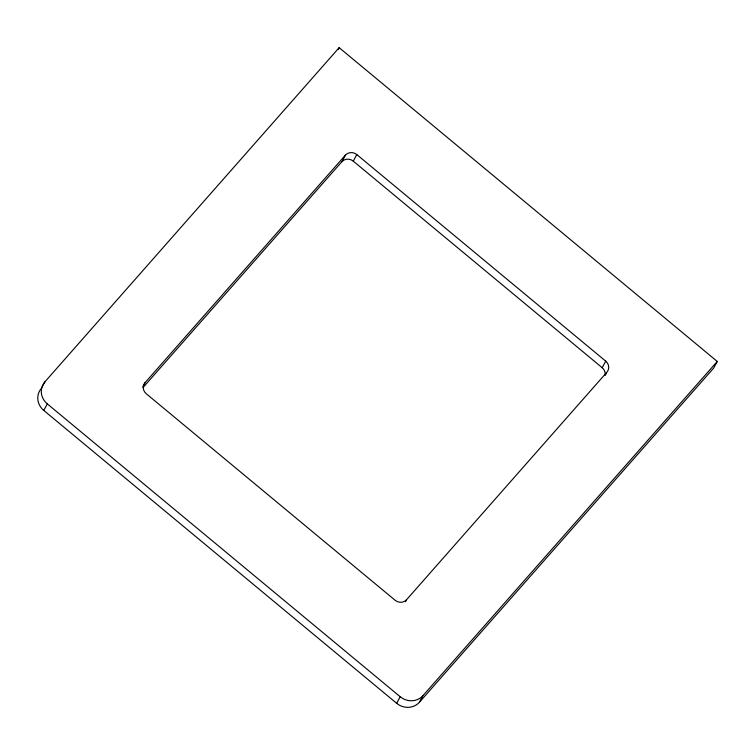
<?xml version="1.0" encoding="UTF-8"?>
<svg xmlns="http://www.w3.org/2000/svg" width="755" height="755" viewBox="0 0 755 755"><rect width="100%" height="100%" fill="white"/><g stroke="black" fill="none" stroke-linecap="round" stroke-linejoin="round"><path stroke-width="1.13" d="M44.856 381.898L41.327 388.466A16.431 15.308 28.3 0 0 43.781 410.446L396.668 703.311A16.431 15.308 28.3 0 0 419.421 702.244L713.711 368.015L717.25 361.447L339.155 47.669L44.856 381.898A16.431 15.308 28.3 0 0 47.31 403.878L43.781 410.446M142.988 386.484L145.007 382.728L345.431 155.115A8.211 7.654 28.3 0 1 356.813 154.577L605.727 361.145A8.211 7.654 28.3 0 1 606.954 372.139L406.53 599.763L405.51 601.641M338.146 49.547L339.155 47.669M143.025 387.532L341.902 161.674L345.431 155.115M341.902 161.674A8.211 7.654 28.3 0 1 353.274 161.145L356.813 154.577M396.668 703.311L400.207 696.742A16.431 15.308 28.3 0 0 422.951 695.676L717.25 361.447M419.421 702.244L422.951 695.676M605.104 375.122A8.211 7.654 28.3 0 0 602.188 367.713L605.727 361.145M605.434 374.952L606.444 373.083M353.274 161.145L602.188 367.713M47.31 403.878L400.207 696.742M145.007 382.728A8.211 7.654 28.3 0 0 146.234 393.723L395.148 600.291A8.211 7.654 28.3 0 0 406.53 599.763"/></g></svg>
